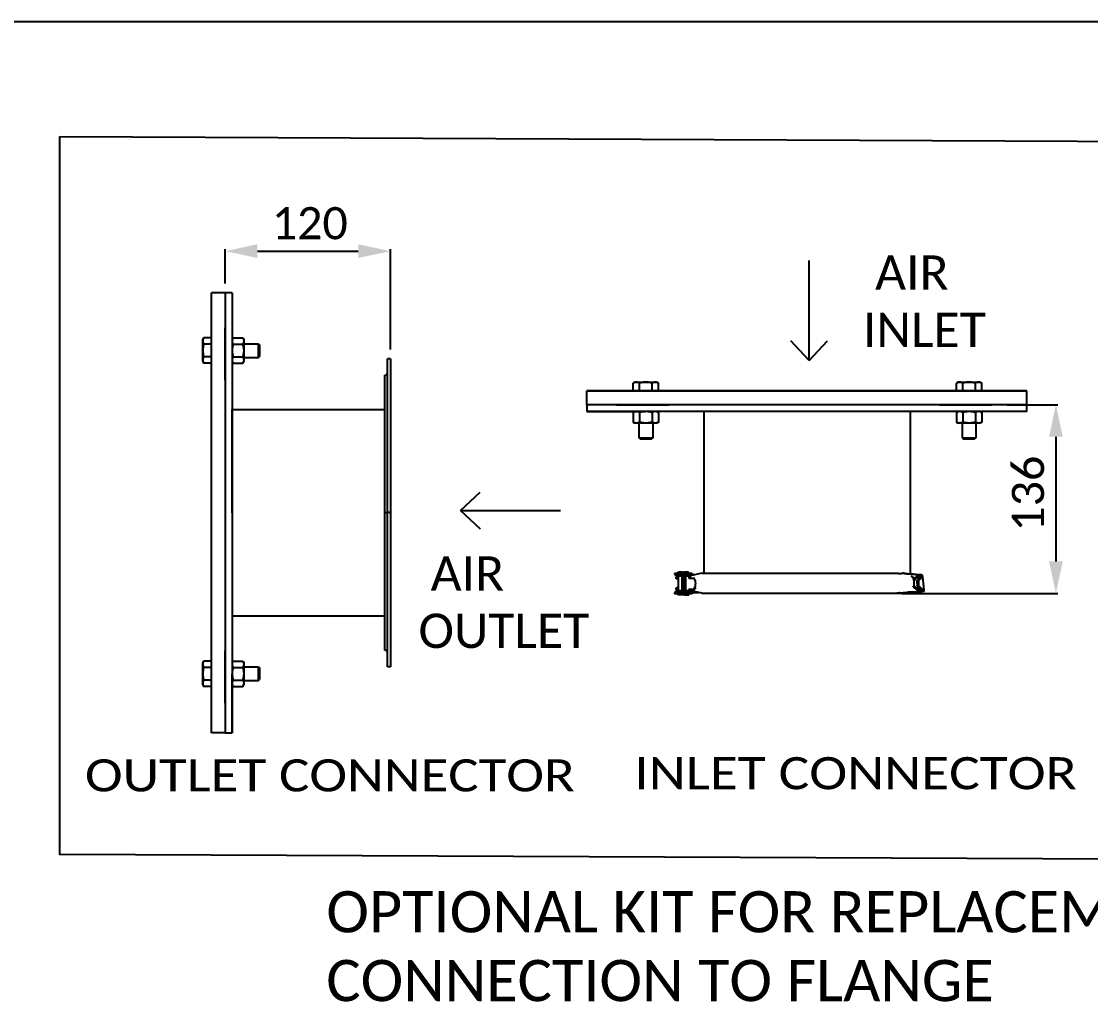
# Model space of a CAD drawing. Header units: millimetres. Extents: x 0 to 2800, y 0 to 1980.
# Drawn here: x 1290 to 2067, y 1267 to 1980 of the extents above; entities that cross this region are included whole.
import ezdxf
from ezdxf.enums import TextEntityAlignment as Align

# ---------------------------------------------------------------- set-up
doc = ezdxf.new("R2010")
doc.units = ezdxf.units.MM
doc.header["$LTSCALE"] = 154
doc.header["$PDMODE"] = 3
doc.header["$PDSIZE"] = 8
doc.layers.get('0').update_dxf_attribs({"linetype": 'CONTINUOUS'})
doc.layers.get('Defpoints').update_dxf_attribs({"linetype": 'CONTINUOUS'})
doc.layers.add('00_BUW_DATUM', color=7, linetype='CONTINUOUS')
doc.layers.add('02___PRT_ALL_AXES', color=7, linetype='CONTINUOUS')
doc.styles.get("Standard").update_dxf_attribs({"font": 'calibri.ttf'})
doc.dimstyles.new('DIMSTYLE_1', dxfattribs={"dimtxt": 23.333333, "dimasz": 23.333333, "dimexe": 1.5, "dimexo": 1, "dimgap": 0.875, "dimtad": 1, "dimdec": 0, "dimdsep": 46, "dimtxsty": 'Standard', "dimblk": '_FILLED', "dimblk1": '_FILLED', "dimblk2": '_FILLED', "dimcen": 0.09, "dimazin": 2, "dimtp": 0.01, "dimtm": 0.01, "dimtfac": 1, "dimtdec": 0, "dimtofl": 0, "dimtmove": 0, "dimatfit": 3, "dimldrblk": '_FILLED', "dimfxl": 0, "dimtolj": 1, "dimarcsym": 0})
doc.dimstyles.new('DIMSTYLE_2', dxfattribs={"dimtxt": 23.333333, "dimasz": 23.333333, "dimexe": 1.5, "dimexo": 1, "dimgap": 0.875, "dimtad": 1, "dimdsep": 46, "dimtxsty": 'Standard', "dimblk": '_FILLED', "dimblk1": '_FILLED', "dimblk2": '_FILLED', "dimcen": 0.09, "dimazin": 2, "dimtp": 0.01, "dimtm": 0.01, "dimtfac": 1, "dimtofl": 0, "dimtmove": 0, "dimatfit": 3, "dimldrblk": '_FILLED', "dimfxl": 0, "dimtolj": 1, "dimarcsym": 0})

# ---------------------------------------------------------------- blocks, each defined once
blk = doc.blocks.new('_FILLED')
at = {"color": 0, "linetype": 'ByBlock'}
blk.add_solid([(0, 0), (-1, 0.214), (-1, -0.214)], dxfattribs=at)
blk = doc.blocks.new('*D49')
at = {"color": 0, "linetype": 'Continuous', "lineweight": -2}
for p, q in [((1438.18, 1789.36), (1438.18, 1814.43)), ((1461.51, 1812.93), (1534.84, 1812.93)), ((1558.18, 1741.36), (1558.18, 1814.43))]:
    blk.add_line(p, q, dxfattribs=at)
at = {"layer": 'Defpoints', "color": 0}
for p in [(1558.18, 1812.93), (1438.18, 1788.36), (1558.18, 1740.36)]:
    blk.add_point(p, dxfattribs=at)
at = {"color": 0, "linetype": 'ByBlock', "lineweight": -2, "xscale": 23.3333333333, "yscale": 23.3333333333, "zscale": 23.3333333333, "rotation": 180}
blk.add_blockref('_FILLED', (1438.18, 1812.93), dxfattribs=at)
at = {"color": 0, "linetype": 'ByBlock', "lineweight": -2, "xscale": 23.3333333333, "yscale": 23.3333333333, "zscale": 23.3333333333}
blk.add_blockref('_FILLED', (1558.18, 1812.93), dxfattribs=at)
at = {"color": 0, "insert": (1499.61, 1844.92), "char_height": 23.333, "attachment_point": 2, "line_spacing_factor": 0.9}
blk.add_mtext('\\A1;120', dxfattribs=at)
blk = doc.blocks.new('*D63')
at = {"color": 0, "linetype": 'Continuous', "lineweight": -2}
for p, q in [((2006.58, 1701.24), (2043.56, 1701.24)), ((2042.06, 1677.9), (2042.06, 1587.31)), ((1930.13, 1563.98), (2043.56, 1563.98))]:
    blk.add_line(p, q, dxfattribs=at)
at = {"layer": 'Defpoints', "color": 0}
for p in [(2005.58, 1701.24), (1929.13, 1563.98), (2042.06, 1563.98)]:
    blk.add_point(p, dxfattribs=at)
at = {"color": 0, "linetype": 'ByBlock', "lineweight": -2, "xscale": 23.3333333333, "yscale": 23.3333333333, "zscale": 23.3333333333}
for p, rotation in [((2042.06, 1701.24), 90), ((2042.06, 1563.98), 270)]:
    blk.add_blockref('_FILLED', p, dxfattribs=dict(at, rotation=rotation))
at = {"color": 0, "insert": (2010.07, 1636.53), "char_height": 23.333, "attachment_point": 2, "rotation": 90, "line_spacing_factor": 0.9}
blk.add_mtext('\\A1;136', dxfattribs=at)

msp = doc.modelspace()

# ---------------------------------------------------------------- linework, layer by layer
at = {"linetype": 'Continuous'}
for p, q in [((0, 1980), (2800, 1980)), ((1438.175, 1782.69), (1438.175, 1462.69)), ((1443.175, 1782.69), (1438.175, 1782.69)), ((1443.175, 1782.69), (1443.175, 1462.69)), ((1556.175, 1622.885), (1556.175, 1734.69)), ((1558.175, 1734.69), (1556.175, 1734.69)), ((1558.175, 1734.69), (1558.175, 1622.885)), ((1554.175, 1522.69), (1554.175, 1722.69)), ((1701, 1701.235), (1701, 1696.235)), ((2021, 1701.235), (1701, 1701.235)), ((1701, 1701.235), (1701, 1696.235)), ((2021, 1701.235), (1701, 1701.235)), ((2021, 1696.235), (1701, 1696.235)), ((2021, 1696.235), (1701, 1696.235)), ((1786, 1696.235), (1786, 1578.703)), ((1936, 1696.235), (1936, 1577.9)), ((2021, 1696.235), (2021, 1701.235)), ((1554.175, 1622.864), (1554.442, 1622.864)), ((1554.442, 1622.864), (1554.938, 1622.864)), ((1554.938, 1622.864), (1555.393, 1622.865)), ((1558.175, 1622.885), (1556.175, 1622.885)), ((1556.175, 1510.69), (1556.175, 1622.69)), ((1558.175, 1622.868), (1558.175, 1510.69)), ((1764.712, 1578.51), (1764.712, 1577.646)), ((1777.591, 1578.51), (1764.712, 1578.51)), ((1767.052, 1578.798), (1767.052, 1578.69)), ((1771.012, 1578.69), (1767.052, 1578.69)), ((1770.891, 1578.654), (1767.172, 1578.654)), ((1767.772, 1578.51), (1767.772, 1578.618)), ((1767.772, 1578.618), (1770.292, 1578.618)), ((1770.242, 1579.518), (1767.823, 1579.518)), ((1770.292, 1578.51), (1770.292, 1578.618)), ((1771.012, 1578.798), (1771.012, 1578.69)), ((1771.291, 1578.654), (1771.291, 1578.546)), ((1775.251, 1578.546), (1771.302, 1578.546)), ((1774.524, 1579.374), (1772.018, 1579.374)), ((1775.251, 1578.654), (1775.251, 1578.546)), ((1784.539, 1578.703), (1776.155, 1576.858)), ((1777.591, 1578.51), (1777.591, 1577.646)), ((1784.539, 1578.703), (1926.498, 1578.703)), ((1933.466, 1578.098), (1929.887, 1578.457)), ((1930.731, 1578.703), (1930.227, 1578.703)), ((1936.614, 1578.068), (1932.332, 1578.527)), ((1935.753, 1577.914), (1933.273, 1578.34)), ((1768.533, 1577.646), (1764.712, 1577.646)), ((1765.669, 1576.574), (1765.669, 1577.646)), ((1774.636, 1576.574), (1765.672, 1576.574)), ((1766.052, 1574.622), (1766.052, 1575.486)), ((1766.052, 1575.486), (1767.772, 1575.486)), ((1767.772, 1574.622), (1766.052, 1574.622)), ((1766.326, 1575.486), (1766.326, 1575.864)), ((1766.326, 1575.864), (1767.772, 1575.864)), ((1767.772, 1565.774), (1767.772, 1576.574)), ((1768.642, 1577.646), (1768.533, 1577.646)), ((1768.642, 1577.65), (1768.592, 1577.649)), ((1775.46, 1577.654), (1768.642, 1577.654)), ((1770.292, 1565.774), (1770.292, 1576.574)), ((1770.292, 1575.864), (1773.002, 1575.864)), ((1770.545, 1575.486), (1770.292, 1575.486)), ((1773.002, 1574.622), (1770.292, 1574.622)), ((1770.545, 1574.784), (1770.545, 1575.486)), ((1770.545, 1574.784), (1773.002, 1574.784)), ((1771.906, 1575.864), (1771.906, 1576.574)), ((1771.906, 1568.304), (1771.906, 1574.622)), ((1772.011, 1568.304), (1772.011, 1574.622)), ((1773.002, 1566.134), (1773.002, 1576.214)), ((1775.117, 1577.654), (1775.117, 1576.214)), ((1775.469, 1575.134), (1779.458, 1575.134)), ((1775.557, 1577.646), (1779.736, 1577.646)), ((1776.145, 1576.934), (1776.145, 1576.574)), ((1937.315, 1577.964), (1938.002, 1577.763)), ((1942.836, 1577.628), (1938.242, 1577.937)), ((1938.667, 1573.474), (1942.389, 1576.159)), ((1938.667, 1573.624), (1938.667, 1569.292)), ((1939.326, 1575.219), (1942.277, 1577.032)), ((1942.408, 1575.965), (1940.825, 1575.007)), ((1941.454, 1573.474), (1942.378, 1573.474)), ((1945.235, 1575.938), (1941.528, 1573.474)), ((1944.978, 1575.94), (1942.041, 1574.02)), ((1942.378, 1573.474), (1944.008, 1575.123)), ((1942.378, 1569.442), (1942.378, 1573.474)), ((1943.151, 1577.607), (1942.834, 1577.628)), ((1943.473, 1577.586), (1943.151, 1577.607)), ((1944.228, 1576.282), (1943.259, 1576.282)), ((1943.274, 1577.434), (1944.228, 1577.434)), ((1943.882, 1577.559), (1943.473, 1577.586)), ((1943.669, 1577.527), (1943.661, 1577.524)), ((1944.016, 1577.55), (1943.882, 1577.559)), ((1944.131, 1577.543), (1943.882, 1577.559)), ((1944.509, 1577.522), (1944.016, 1577.55)), ((1944.467, 1577.521), (1944.131, 1577.543)), ((1944.493, 1577.455), (1944.753, 1577.457)), ((1944.574, 1577.44), (1944.593, 1577.442)), ((1944.593, 1577.442), (1944.616, 1577.446)), ((1944.616, 1576.294), (1944.593, 1576.29)), ((1944.616, 1577.446), (1944.616, 1576.294)), ((1944.752, 1576.305), (1944.619, 1576.304)), ((1764.712, 1564.686), (1764.712, 1563.822)), ((1764.712, 1564.686), (1782.388, 1564.686)), ((1777.591, 1563.822), (1764.712, 1563.822)), ((1765.669, 1564.694), (1765.669, 1565.774)), ((1774.636, 1565.774), (1765.672, 1565.774)), ((1766.052, 1566.846), (1766.052, 1567.71)), ((1766.052, 1567.71), (1767.772, 1567.71)), ((1767.772, 1566.846), (1766.052, 1566.846)), ((1766.326, 1567.71), (1766.326, 1568.304)), ((1766.326, 1568.304), (1767.772, 1568.304)), ((1767.232, 1562.994), (1767.232, 1563.786)), ((1767.232, 1563.786), (1770.831, 1563.786)), ((1770.832, 1562.994), (1767.232, 1562.994)), ((1770.648, 1562.958), (1767.415, 1562.958)), ((1770.292, 1568.304), (1773.002, 1568.304)), ((1770.545, 1567.71), (1770.292, 1567.71)), ((1773.002, 1566.846), (1770.292, 1566.846)), ((1771.906, 1566.738), (1770.292, 1566.738)), ((1772.108, 1566.702), (1770.292, 1566.702)), ((1770.292, 1566.666), (1772.446, 1566.666)), ((1772.446, 1565.874), (1770.292, 1565.874)), ((1772.315, 1565.838), (1770.292, 1565.838)), ((1770.545, 1567.71), (1770.545, 1567.224)), ((1770.545, 1567.224), (1773.002, 1567.224)), ((1770.832, 1562.994), (1770.832, 1563.786)), ((1771.471, 1562.85), (1771.471, 1563.642)), ((1771.471, 1563.642), (1775.071, 1563.642)), ((1775.071, 1562.85), (1771.472, 1562.85)), ((1774.962, 1562.814), (1771.58, 1562.814)), ((1774.817, 1563.678), (1771.726, 1563.678)), ((1771.906, 1566.738), (1771.906, 1566.846)), ((1772.011, 1563.714), (1772.011, 1563.822)), ((1774.531, 1563.714), (1772.011, 1563.714)), ((1772.446, 1565.874), (1772.446, 1566.666)), ((1774.531, 1563.714), (1774.531, 1563.822)), ((1775.071, 1562.85), (1775.071, 1563.642)), ((1775.117, 1564.694), (1775.117, 1566.134)), ((1775.469, 1567.214), (1779.458, 1567.214)), ((1776.145, 1565.774), (1776.145, 1565.414)), ((1776.145, 1565.55), (1778.46, 1565.55)), ((1784.539, 1564.213), (1776.155, 1566.057)), ((1777.591, 1564.686), (1777.591, 1563.822)), ((1784.539, 1564.213), (1930.734, 1564.213)), ((1936.584, 1564.839), (1933.282, 1564.458)), ((1939.679, 1565.263), (1934.722, 1564.931)), ((1936.988, 1564.893), (1937.009, 1564.897)), ((1938.001, 1565.152), (1937.319, 1564.953)), ((1938.055, 1564.965), (1943.157, 1565.309)), ((1938.667, 1569.442), (1942.389, 1566.463)), ((1942.333, 1565.923), (1939.426, 1568.068)), ((1942.306, 1566.977), (1940.525, 1567.955)), ((1942.378, 1569.442), (1941.428, 1569.442)), ((1944.7, 1566.946), (1941.968, 1568.897)), ((1945.328, 1566.95), (1942.001, 1569.442)), ((1942.378, 1569.442), (1943.94, 1568.018)), ((1943.156, 1565.309), (1943.731, 1565.346)), ((1944.218, 1565.482), (1943.253, 1565.482)), ((1943.299, 1566.634), (1944.218, 1566.634)), ((1943.661, 1565.391), (1943.669, 1565.388)), ((1943.731, 1565.346), (1943.859, 1565.355)), ((1943.859, 1565.355), (1944.173, 1565.375)), ((1944.509, 1565.394), (1944.609, 1565.399)), ((1944.583, 1566.626), (1944.606, 1566.621)), ((1944.606, 1565.469), (1944.583, 1565.474)), ((1944.606, 1566.621), (1944.606, 1565.469)), ((1558.175, 1510.69), (1556.175, 1510.69)), ((1438.175, 1462.69), (1443.175, 1462.69))]:
    msp.add_line(p, q, dxfattribs=at)
for p, q in [((1862.63, 1733.402), (1862.63, 1806.188)), ((1438.175, 1782.69), (1428.175, 1782.69)), ((1428.175, 1462.69), (1428.175, 1782.69)), ((1443.175, 1782.69), (1443.175, 1740.19)), ((1862.63, 1733.402), (1849.348, 1747.615)), ((1862.63, 1733.402), (1875.912, 1747.615)), ((1862.63, 1733.402), (1862.63, 1747.138)), ((1701, 1701.235), (1701, 1711.235)), ((2021, 1711.235), (1701, 1711.235)), ((1701, 1701.235), (1701, 1711.235)), ((1701, 1711.235), (2021, 1711.235)), ((2021, 1701.235), (2021, 1711.235)), ((1443.175, 1622.69), (1443.175, 1697.69)), ((1443.175, 1697.69), (1554.175, 1697.69)), ((1701, 1696.235), (1743.5, 1696.235)), ((2021, 1696.235), (1978.5, 1696.235)), ((1609.183, 1624.335), (1623.396, 1637.617)), ((1443.175, 1622.69), (1443.175, 1547.69)), ((1609.183, 1624.335), (1681.969, 1624.335)), ((1609.183, 1624.335), (1622.92, 1624.335)), ((1609.183, 1624.335), (1623.396, 1611.053)), ((1945.235, 1575.938), (1944.753, 1577.457)), ((1946.266, 1566.615), (1945.235, 1575.938)), ((1946.266, 1565.463), (1946.266, 1566.615)), ((1443.175, 1547.69), (1554.175, 1547.69)), ((1443.175, 1462.69), (1443.175, 1505.19)), ((1438.175, 1462.69), (1428.175, 1462.69))]:
    msp.add_line(p, q)
at = {"color": 7, "linetype": 'Continuous'}
for p, q in [((1463.075, 1744.874), (1463.075, 1736.374)), ((1748.185, 1676.335), (1739.685, 1676.335)), ((1983.185, 1676.335), (1974.685, 1676.335)), ((1463.075, 1509.874), (1463.075, 1501.374))]:
    msp.add_line(p, q, dxfattribs=at)
msp.add_lwpolyline([(1317.92, 1896.287), (2692, 1890.012), (2692, 1367.988), (1317.92, 1374.263)], close=True)
at = {"linetype": 'Continuous'}
for points in [[(1940.029, 1577.629), (1934.994, 1577.967), (1934.498, 1578.006), (1933.988, 1578.05), (1933.466, 1578.098)], [(1938.166, 1577.942), (1937.719, 1577.975), (1937.258, 1578.012), (1936.783, 1578.055), (1936.295, 1578.103)], [(1768.557, 1577.646), (1768.556, 1577.647), (1768.56, 1577.647)], [(1768.577, 1577.646), (1768.562, 1577.646), (1768.557, 1577.646)], [(1768.592, 1577.649), (1768.605, 1577.648), (1768.611, 1577.647), (1768.61, 1577.646), (1768.602, 1577.646)], [(1941.513, 1577.553), (1940.579, 1577.6), (1939.645, 1577.655)], [(1944.316, 1577.459), (1943.382, 1577.483), (1942.447, 1577.514), (1941.513, 1577.553)], [(1928.358, 1564.353), (1933.643, 1564.841), (1934.07, 1564.879), (1934.487, 1564.912), (1934.895, 1564.943)], [(1928.613, 1564.375), (1928.716, 1564.386), (1928.833, 1564.397)], [(1939.645, 1565.26), (1940.579, 1565.315), (1941.513, 1565.362)], [(1941.513, 1565.362), (1942.447, 1565.401), (1943.382, 1565.433), (1944.316, 1565.456)], [(1943.86, 1565.355), (1944.016, 1565.365), (1944.509, 1565.394)]]:
    msp.add_lwpolyline(points, dxfattribs=at)
for centre, radius, start, end in [((1554.175, 1724.69), 2, 270, 352.5), ((1767.772, 1578.798), 0.72, 90, 180), ((1770.292, 1578.798), 0.72, 0, 90), ((1772.011, 1578.654), 0.72, 90, 180), ((1774.531, 1578.654), 0.72, 0, 90), ((1931.912, 1580.095), 1.526, 260.649247, 261.586069), ((1931.974, 1580.757), 2.192, 266.640868, 268.114633), ((1931.79, 1575.699), 2.871, 83.341658, 85.673812), ((1931.728, 1575.14), 3.434, 82.761981, 83.387581), ((1940.323, 1615.27), 37.6, 258.446994, 258.685253), ((1929.899, 1562.167), 15.861, 58.290047, 64.240534), ((1935.396, 1573.62), 3.272, 8.59459, 19.290614), ((1935.422, 1573.621), 3.246, 2.191103, 8.647729), ((1935.738, 1573.636), 2.929, 359.753545, 2.136922), ((1940.628, 1584.012), 8.02, 283.450838, 285.120705), ((1940.64, 1583.951), 7.957, 285.148044, 286.145074), ((1943.263, 1589.426), 13.144, 269.326294, 269.979366), ((1942.028, 1579.582), 3.372, 290.159611, 290.453316), ((1942.106, 1579.373), 3.148, 290.449968, 291.038121), ((1928.272, 1561.457), 2.891, 94.420478, 97.067534), ((1928.312, 1560.931), 3.419, 91.443855, 94.405337), ((1928.187, 1567.562), 3.213, 270.713646, 271.743573), ((1927.979, 1574.258), 9.912, 271.763299, 272.191128), ((1928.096, 1568.726), 4.38, 273.430387, 275.342899), ((1928.006, 1569.704), 5.363, 275.325506, 276.49564), ((1933.155, 1566.596), 5.732, 22.792257, 28.046187), ((1947.287, 1569.341), 8.62, 180.330148, 181.33284), ((1949.072, 1569.388), 10.405, 181.360885, 183.054519), ((1940.757, 1558.939), 7.66, 73.276331, 75.39381), ((1943.307, 1552.806), 13.828, 90.032921, 90.857999), ((1944.219, 1550.774), 14.707, 89.768097, 90.002987), ((1554.175, 1520.69), 2, 7.5, 90)]:
    msp.add_arc(centre, radius, start, end, dxfattribs=at)
for points, knots in [([(1555.393, 1622.865), (1555.499, 1622.865), (1555.76, 1622.868), (1556.02, 1622.859), (1556.174, 1622.867)], [0, 0, 0, 0, 0.4074358, 1, 1, 1, 1]), ([(1926.498, 1578.703), (1926.59, 1578.703), (1927.057, 1578.688), (1927.522, 1578.638), (1927.895, 1578.592)], [0, 0, 0, 0, 0.1960398, 1, 1, 1, 1]), ([(1928.232, 1578.569), (1928.36, 1578.567), (1928.913, 1578.549), (1929.464, 1578.5), (1929.887, 1578.457)], [0, 0, 0, 0, 0.2313056, 1, 1, 1, 1]), ([(1931.664, 1578.589), (1931.558, 1578.606), (1931.249, 1578.653), (1930.938, 1578.703), (1930.731, 1578.703)], [0, 0, 0, 0, 0.3400166, 1, 1, 1, 1]), ([(1936.614, 1578.068), (1936.651, 1578.064), (1936.783, 1578.05), (1936.916, 1578.034), (1937.011, 1578.02)], [0, 0, 0, 0, 0.2789244, 1, 1, 1, 1]), ([(1773.002, 1576.214), (1773.002, 1576.308), (1772.92, 1576.5), (1772.727, 1576.574), (1772.635, 1576.574)], [0, 0, 0, 0, 0.5028957, 1, 1, 1, 1]), ([(1774.636, 1576.574), (1774.736, 1576.574), (1774.953, 1576.534), (1775.117, 1576.329), (1775.117, 1576.214)], [0, 0, 0, 0, 0.4637934, 1, 1, 1, 1]), ([(1775.117, 1576.574), (1775.117, 1576.233), (1775.158, 1575.767), (1775.282, 1575.293), (1775.41, 1575.134), (1775.469, 1575.134)], [0, 0, 0, 0, 0.6687932, 0.8854299, 1, 1, 1, 1]), ([(1776.145, 1576.934), (1776.145, 1577.117), (1776.007, 1577.492), (1775.636, 1577.654), (1775.46, 1577.654)], [0, 0, 0, 0, 0.5094208, 1, 1, 1, 1]), ([(1776.145, 1576.574), (1776.145, 1576.233), (1776.186, 1575.767), (1776.308, 1575.293), (1776.437, 1575.134), (1776.495, 1575.134)], [0, 0, 0, 0, 0.6690351, 0.885645, 1, 1, 1, 1]), ([(1778.318, 1575.134), (1778.387, 1575.134), (1778.72, 1575.069), (1778.963, 1574.791), (1779.111, 1574.572)], [0, 0, 0, 0, 0.2052564, 1, 1, 1, 1]), ([(1779.111, 1574.572), (1779.397, 1574.148), (1779.791, 1573.011), (1779.985, 1571.174), (1779.791, 1569.336), (1779.396, 1568.199), (1779.11, 1567.775)], [0, 0, 0, 0, 0.2176788, 0.5000432, 0.7823871, 1, 1, 1, 1]), ([(1936.792, 1576.453), (1936.972, 1576.366), (1937.686, 1575.963), (1938.278, 1575.288), (1938.484, 1574.701)], [0, 0, 0, 0, 0.2435003, 1, 1, 1, 1]), ([(1937.003, 1578.021), (1937.037, 1578.016), (1937.142, 1578), (1937.247, 1577.984), (1937.315, 1577.964)], [0, 0, 0, 0, 0.3271375, 1, 1, 1, 1]), ([(1937.317, 1577.883), (1937.302, 1577.877), (1937.216, 1577.852), (1937.128, 1577.837), (1937.054, 1577.827)], [0, 0, 0, 0, 0.1764858, 1, 1, 1, 1]), ([(1939.326, 1575.219), (1939.166, 1575.121), (1938.715, 1575.349), (1938.415, 1575.55), (1938.236, 1575.661)], [0, 0, 0, 0, 0.4695292, 1, 1, 1, 1]), ([(1940.438, 1577.614), (1940.523, 1577.648), (1940.825, 1577.626), (1941.11, 1577.641), (1941.309, 1577.637)], [0, 0, 0, 0, 0.3153979, 1, 1, 1, 1]), ([(1941.191, 1571.414), (1941.186, 1571.613), (1941.162, 1572.351), (1941.119, 1573.089), (1941.058, 1573.624)], [0, 0, 0, 0, 0.2707229, 1, 1, 1, 1]), ([(1941.191, 1571.414), (1941.186, 1571.223), (1941.163, 1570.515), (1941.123, 1569.806), (1941.066, 1569.292)], [0, 0, 0, 0, 0.2696163, 1, 1, 1, 1]), ([(1941.309, 1577.637), (1941.576, 1577.632), (1941.979, 1577.619), (1942.506, 1577.596), (1942.877, 1577.581), (1943.184, 1577.559), (1943.445, 1577.56), (1943.56, 1577.522), (1943.669, 1577.545), (1943.669, 1577.527)], [0, 0, 0, 0, 0.3388384, 0.5113508, 0.6709203, 0.8072855, 0.9116888, 0.9773608, 1, 1, 1, 1]), ([(1941.454, 1573.474), (1941.493, 1573.523), (1941.664, 1573.729), (1941.869, 1573.908), (1942.041, 1574.02)], [0, 0, 0, 0, 0.2349691, 1, 1, 1, 1]), ([(1942.432, 1577.133), (1942.495, 1577.178), (1942.715, 1577.317), (1942.969, 1577.436), (1943.154, 1577.434)], [0, 0, 0, 0, 0.2956297, 1, 1, 1, 1]), ([(1943.57, 1577.519), (1943.515, 1577.517), (1943.171, 1577.511), (1942.827, 1577.51), (1942.538, 1577.511)], [0, 0, 0, 0, 0.1605686, 1, 1, 1, 1]), ([(1942.744, 1576.173), (1942.776, 1576.19), (1942.891, 1576.245), (1943.018, 1576.283), (1943.109, 1576.283)], [0, 0, 0, 0, 0.2861816, 1, 1, 1, 1]), ([(1943.661, 1577.524), (1943.65, 1577.523), (1943.62, 1577.521), (1943.589, 1577.52), (1943.57, 1577.519)], [0, 0, 0, 0, 0.3662687, 1, 1, 1, 1]), ([(1944.228, 1577.434), (1944.268, 1577.434), (1944.383, 1577.434), (1944.498, 1577.435), (1944.574, 1577.44)], [0, 0, 0, 0, 0.3419247, 1, 1, 1, 1]), ([(1944.593, 1576.29), (1944.576, 1576.288), (1944.455, 1576.282), (1944.333, 1576.282), (1944.228, 1576.282)], [0, 0, 0, 0, 0.1374218, 1, 1, 1, 1]), ([(1944.616, 1577.446), (1944.615, 1577.462), (1944.514, 1577.437), (1944.473, 1577.456), (1944.426, 1577.457)], [0, 0, 0, 0, 0.2526378, 1, 1, 1, 1]), ([(1772.635, 1565.774), (1772.727, 1565.774), (1772.92, 1565.848), (1773.002, 1566.041), (1773.002, 1566.134)], [0, 0, 0, 0, 0.497119, 1, 1, 1, 1]), ([(1775.117, 1566.134), (1775.117, 1566.019), (1774.953, 1565.815), (1774.736, 1565.774), (1774.636, 1565.774)], [0, 0, 0, 0, 0.5362063, 1, 1, 1, 1]), ([(1775.469, 1567.214), (1775.41, 1567.214), (1775.282, 1567.056), (1775.158, 1566.581), (1775.117, 1566.116), (1775.117, 1565.774)], [0, 0, 0, 0, 0.1145737, 0.331214, 1, 1, 1, 1]), ([(1776.145, 1565.414), (1776.145, 1565.232), (1776.007, 1564.856), (1775.636, 1564.694), (1775.46, 1564.694)], [0, 0, 0, 0, 0.5094217, 1, 1, 1, 1]), ([(1776.495, 1567.214), (1776.437, 1567.214), (1776.308, 1567.056), (1776.186, 1566.581), (1776.145, 1566.116), (1776.145, 1565.774)], [0, 0, 0, 0, 0.114359, 0.3309729, 1, 1, 1, 1]), ([(1779.11, 1567.775), (1779.053, 1567.69), (1778.858, 1567.431), (1778.545, 1567.214), (1778.318, 1567.214)], [0, 0, 0, 0, 0.3123615, 1, 1, 1, 1]), ([(1780.311, 1567.853), (1780.25, 1567.756), (1780.045, 1567.466), (1779.706, 1567.214), (1779.458, 1567.214)], [0, 0, 0, 0, 0.3159176, 1, 1, 1, 1]), ([(1927.917, 1564.327), (1927.774, 1564.309), (1927.301, 1564.255), (1926.825, 1564.213), (1926.493, 1564.213)], [0, 0, 0, 0, 0.3026684, 1, 1, 1, 1]), ([(1930.734, 1564.213), (1930.782, 1564.213), (1931.088, 1564.232), (1931.391, 1564.282), (1931.646, 1564.323)], [0, 0, 0, 0, 0.1589443, 1, 1, 1, 1]), ([(1931.906, 1564.346), (1932.008, 1564.348), (1932.468, 1564.368), (1932.926, 1564.417), (1933.282, 1564.458)], [0, 0, 0, 0, 0.2217586, 1, 1, 1, 1]), ([(1936.584, 1564.839), (1936.621, 1564.844), (1936.756, 1564.86), (1936.891, 1564.877), (1936.988, 1564.893)], [0, 0, 0, 0, 0.2773418, 1, 1, 1, 1]), ([(1937.319, 1564.953), (1937.301, 1564.948), (1937.2, 1564.924), (1937.096, 1564.909), (1937.01, 1564.897)], [0, 0, 0, 0, 0.1703605, 1, 1, 1, 1]), ([(1938.439, 1568.817), (1938.469, 1568.746), (1938.595, 1568.434), (1938.681, 1568.108), (1938.749, 1567.858)], [0, 0, 0, 0, 0.2298482, 1, 1, 1, 1]), ([(1938.749, 1567.858), (1938.829, 1567.917), (1938.983, 1568.027), (1939.22, 1568.153), (1939.379, 1568.103), (1939.426, 1568.068)], [0, 0, 0, 0, 0.3954722, 0.7654818, 1, 1, 1, 1]), ([(1941.307, 1565.278), (1941.109, 1565.275), (1940.825, 1565.29), (1940.523, 1565.267), (1940.438, 1565.301)], [0, 0, 0, 0, 0.6846138, 1, 1, 1, 1]), ([(1943.557, 1565.374), (1943.433, 1565.365), (1942.684, 1565.325), (1941.934, 1565.29), (1941.307, 1565.278)], [0, 0, 0, 0, 0.1648207, 1, 1, 1, 1]), ([(1941.428, 1569.442), (1941.464, 1569.393), (1941.62, 1569.189), (1941.809, 1569.011), (1941.968, 1568.897)], [0, 0, 0, 0, 0.2362773, 1, 1, 1, 1]), ([(1942.437, 1565.843), (1942.503, 1565.789), (1942.725, 1565.628), (1942.99, 1565.48), (1943.184, 1565.481)], [0, 0, 0, 0, 0.3025598, 1, 1, 1, 1]), ([(1942.984, 1566.643), (1942.946, 1566.651), (1942.771, 1566.7), (1942.612, 1566.791), (1942.492, 1566.867)], [0, 0, 0, 0, 0.2168938, 1, 1, 1, 1]), ([(1942.538, 1565.404), (1942.793, 1565.405), (1943.167, 1565.393), (1943.544, 1565.409), (1943.661, 1565.391)], [0, 0, 0, 0, 0.6831116, 1, 1, 1, 1]), ([(1943.184, 1565.481), (1943.196, 1565.481), (1943.219, 1565.482), (1943.241, 1565.482), (1943.252, 1565.482)], [0, 0, 0, 0, 0.5264814, 1, 1, 1, 1]), ([(1944.218, 1566.634), (1944.262, 1566.634), (1944.383, 1566.633), (1944.505, 1566.633), (1944.583, 1566.626)], [0, 0, 0, 0, 0.3610107, 1, 1, 1, 1]), ([(1944.583, 1565.474), (1944.568, 1565.475), (1944.467, 1565.481), (1944.365, 1565.481), (1944.278, 1565.482)], [0, 0, 0, 0, 0.1423648, 1, 1, 1, 1]), ([(1944.413, 1565.458), (1944.461, 1565.459), (1944.503, 1565.479), (1944.605, 1565.453), (1944.605, 1565.469)], [0, 0, 0, 0, 0.7472082, 1, 1, 1, 1]), ([(1946.266, 1565.463), (1946.171, 1565.461), (1945.617, 1565.452), (1945.064, 1565.456), (1944.606, 1565.46)], [0, 0, 0, 0, 0.1726083, 1, 1, 1, 1]), ([(1944.616, 1566.612), (1944.793, 1566.61), (1945.343, 1566.607), (1945.893, 1566.606), (1946.266, 1566.615)], [0, 0, 0, 0, 0.3210904, 1, 1, 1, 1]), ([(1944.774, 1566.831), (1944.769, 1566.808), (1944.75, 1566.732), (1944.726, 1566.656), (1944.696, 1566.611)], [0, 0, 0, 0, 0.3063266, 1, 1, 1, 1]), ([(1944.7, 1566.946), (1944.709, 1566.939), (1944.728, 1566.927), (1944.746, 1566.915), (1944.754, 1566.907)], [0, 0, 0, 0, 0.5021824, 1, 1, 1, 1]), ([(1944.754, 1566.907), (1944.762, 1566.9), (1944.781, 1566.875), (1944.759, 1566.851), (1944.747, 1566.842)], [0, 0, 0, 0, 0.4407217, 1, 1, 1, 1])]:
    msp.add_open_spline(points, degree=3, knots=knots, dxfattribs=at)
for points in [[(1927.895, 1578.592), (1928.007, 1578.578), (1928.12, 1578.571), (1928.232, 1578.569)], [(1931.846, 1578.569), (1931.793, 1578.572), (1931.741, 1578.577), (1931.688, 1578.585)], [(1932.007, 1578.562), (1931.972, 1578.564), (1931.938, 1578.565), (1931.903, 1578.566)], [(1932.506, 1578.489), (1932.392, 1578.511), (1932.276, 1578.532), (1932.16, 1578.546)], [(1932.792, 1578.432), (1932.697, 1578.452), (1932.602, 1578.471), (1932.506, 1578.489)], [(1933.273, 1578.34), (1933.164, 1578.359), (1933.054, 1578.379), (1932.946, 1578.401)], [(1941.308, 1571.39), (1941.27, 1571.4), (1941.231, 1571.409), (1941.192, 1571.411)], [(1941.308, 1571.39), (1941.408, 1572.079), (1941.509, 1572.78), (1941.454, 1573.474)], [(1941.428, 1569.442), (1941.48, 1570.09), (1941.396, 1570.745), (1941.308, 1571.39)], [(1942.277, 1577.032), (1942.329, 1577.064), (1942.382, 1577.096), (1942.429, 1577.135)], [(1942.493, 1576.213), (1942.455, 1576.204), (1942.417, 1576.183), (1942.392, 1576.153)], [(1942.408, 1575.965), (1942.452, 1575.992), (1942.497, 1576.019), (1942.537, 1576.05)], [(1942.54, 1576.049), (1942.605, 1576.094), (1942.673, 1576.136), (1942.744, 1576.173)], [(1942.853, 1576.308), (1942.966, 1576.341), (1943.079, 1576.376), (1943.19, 1576.417)], [(1943.154, 1577.434), (1943.192, 1577.434), (1943.23, 1577.433), (1943.269, 1577.434)], [(1931.646, 1564.323), (1931.732, 1564.338), (1931.819, 1564.344), (1931.906, 1564.346)], [(1938.681, 1568.834), (1938.699, 1568.508), (1938.726, 1568.183), (1938.749, 1567.858)], [(1942.306, 1566.977), (1942.368, 1566.943), (1942.432, 1566.908), (1942.488, 1566.865)], [(1942.437, 1565.843), (1942.403, 1565.87), (1942.369, 1565.898), (1942.332, 1565.922)], [(1942.389, 1566.463), (1942.421, 1566.438), (1942.463, 1566.399), (1942.5, 1566.414)], [(1942.505, 1566.397), (1942.565, 1566.383), (1942.625, 1566.369), (1942.685, 1566.351)], [(1942.962, 1566.275), (1943.054, 1566.247), (1943.146, 1566.217), (1943.236, 1566.183)], [(1943.1, 1566.632), (1943.061, 1566.632), (1943.022, 1566.636), (1942.984, 1566.643)]]:
    msp.add_open_spline(points, degree=3, dxfattribs=at)
at = {"layer": '00_BUW_DATUM', "color": 7, "linetype": 'Continuous'}
for p, q in [((1421.775, 1748.624), (1422.49, 1749.862)), ((1428.175, 1749.862), (1422.49, 1749.862)), ((1443.175, 1748.624), (1443.89, 1749.862)), ((1443.89, 1749.862), (1450.861, 1749.862)), ((1450.861, 1749.862), (1451.575, 1748.624)), ((1421.775, 1732.624), (1421.775, 1748.624)), ((1428.175, 1745.243), (1422.49, 1745.243)), ((1443.89, 1745.243), (1450.861, 1745.243)), ((1451.575, 1748.624), (1451.575, 1732.624)), ((1451.575, 1745.624), (1462.325, 1745.624)), ((1462.325, 1735.624), (1462.325, 1745.624)), ((1462.325, 1745.624), (1463.075, 1744.874)), ((1463.075, 1736.374), (1463.075, 1744.874)), ((1428.175, 1736.005), (1422.49, 1736.005)), ((1443.89, 1736.005), (1450.861, 1736.005)), ((1451.575, 1735.624), (1462.325, 1735.624)), ((1462.325, 1735.624), (1463.075, 1736.374)), ((1421.775, 1732.624), (1422.49, 1731.387)), ((1428.175, 1731.387), (1422.49, 1731.387)), ((1443.175, 1732.624), (1443.89, 1731.387)), ((1443.89, 1731.387), (1450.861, 1731.387)), ((1450.861, 1731.387), (1451.575, 1732.624)), ((1735.935, 1717.635), (1734.697, 1716.92)), ((1734.697, 1711.235), (1734.697, 1716.92)), ((1735.935, 1717.635), (1751.935, 1717.635)), ((1739.316, 1711.235), (1739.316, 1716.92)), ((1748.554, 1711.235), (1748.554, 1716.92)), ((1751.935, 1717.635), (1753.172, 1716.92)), ((1753.172, 1711.235), (1753.172, 1716.92)), ((1970.935, 1717.635), (1969.697, 1716.92)), ((1969.697, 1711.235), (1969.697, 1716.92)), ((1970.935, 1717.635), (1986.935, 1717.635)), ((1974.316, 1711.235), (1974.316, 1716.92)), ((1983.554, 1711.235), (1983.554, 1716.92)), ((1986.935, 1717.635), (1988.172, 1716.92)), ((1988.172, 1711.235), (1988.172, 1716.92)), ((1735.935, 1696.235), (1734.697, 1695.52)), ((1734.697, 1695.52), (1734.697, 1688.55)), ((1739.316, 1695.52), (1739.316, 1688.55)), ((1748.554, 1695.52), (1748.554, 1688.55)), ((1751.935, 1696.235), (1753.172, 1695.52)), ((1753.172, 1695.52), (1753.172, 1688.55)), ((1970.935, 1696.235), (1969.697, 1695.52)), ((1969.697, 1695.52), (1969.697, 1688.55)), ((1974.316, 1695.52), (1974.316, 1688.55)), ((1983.554, 1695.52), (1983.554, 1688.55)), ((1986.935, 1696.235), (1988.172, 1695.52)), ((1988.172, 1695.52), (1988.172, 1688.55)), ((1734.697, 1688.55), (1735.935, 1687.835)), ((1751.935, 1687.835), (1735.935, 1687.835)), ((1738.935, 1687.835), (1738.935, 1677.085)), ((1748.935, 1687.835), (1748.935, 1677.085)), ((1753.172, 1688.55), (1751.935, 1687.835)), ((1969.697, 1688.55), (1970.935, 1687.835)), ((1986.935, 1687.835), (1970.935, 1687.835)), ((1973.935, 1687.835), (1973.935, 1677.085)), ((1983.935, 1687.835), (1983.935, 1677.085)), ((1988.172, 1688.55), (1986.935, 1687.835)), ((1738.935, 1677.085), (1739.685, 1676.335)), ((1738.935, 1677.085), (1748.935, 1677.085)), ((1739.685, 1676.335), (1748.185, 1676.335)), ((1748.935, 1677.085), (1748.185, 1676.335)), ((1973.935, 1677.085), (1974.685, 1676.335)), ((1973.935, 1677.085), (1983.935, 1677.085)), ((1974.685, 1676.335), (1983.185, 1676.335)), ((1983.935, 1677.085), (1983.185, 1676.335)), ((1421.775, 1513.624), (1422.49, 1514.862)), ((1421.775, 1497.624), (1421.775, 1513.624)), ((1428.175, 1514.862), (1422.49, 1514.862)), ((1428.175, 1510.243), (1422.49, 1510.243)), ((1443.175, 1513.624), (1443.89, 1514.862)), ((1443.89, 1514.862), (1450.861, 1514.862)), ((1443.89, 1510.243), (1450.861, 1510.243)), ((1450.861, 1514.862), (1451.575, 1513.624)), ((1451.575, 1513.624), (1451.575, 1497.624)), ((1451.575, 1510.624), (1462.325, 1510.624)), ((1462.325, 1500.624), (1462.325, 1510.624)), ((1462.325, 1510.624), (1463.075, 1509.874)), ((1463.075, 1501.374), (1463.075, 1509.874)), ((1428.175, 1501.005), (1422.49, 1501.005)), ((1443.89, 1501.005), (1450.861, 1501.005)), ((1451.575, 1500.624), (1462.325, 1500.624)), ((1462.325, 1500.624), (1463.075, 1501.374)), ((1421.775, 1497.624), (1422.49, 1496.387)), ((1428.175, 1496.387), (1422.49, 1496.387)), ((1443.175, 1497.624), (1443.89, 1496.387)), ((1443.89, 1496.387), (1450.861, 1496.387)), ((1450.861, 1496.387), (1451.575, 1497.624))]:
    msp.add_line(p, q, dxfattribs=at)
for points, knots in [([(1422.49, 1749.862), (1422.383, 1749.677), (1422.188, 1749.306), (1421.957, 1748.73), (1421.809, 1748.145), (1421.775, 1747.748), (1421.775, 1747.553)], [0, 0, 0, 0, 0.2616352, 0.5144888, 0.7595898, 1, 1, 1, 1]), ([(1443.89, 1749.862), (1443.783, 1749.677), (1443.588, 1749.306), (1443.357, 1748.73), (1443.209, 1748.145), (1443.175, 1747.748), (1443.175, 1747.553)], [0, 0, 0, 0, 0.2616427, 0.5144969, 0.7595947, 1, 1, 1, 1]), ([(1450.861, 1749.862), (1450.967, 1749.677), (1451.163, 1749.306), (1451.394, 1748.73), (1451.541, 1748.145), (1451.575, 1747.748), (1451.575, 1747.553)], [0, 0, 0, 0, 0.2616427, 0.5144969, 0.7595947, 1, 1, 1, 1]), ([(1421.775, 1747.553), (1421.775, 1747.357), (1421.809, 1746.96), (1421.957, 1746.375), (1422.188, 1745.799), (1422.383, 1745.428), (1422.49, 1745.243)], [0, 0, 0, 0, 0.2404053, 0.485503, 0.7383572, 1, 1, 1, 1]), ([(1422.49, 1745.243), (1422.273, 1744.493), (1422.002, 1743.349), (1421.809, 1741.797), (1421.775, 1741.015), (1421.775, 1740.624)], [0, 0, 0, 0, 0.4998925, 0.7499465, 1, 1, 1, 1]), ([(1443.175, 1747.553), (1443.175, 1747.357), (1443.209, 1746.96), (1443.357, 1746.375), (1443.588, 1745.799), (1443.783, 1745.428), (1443.89, 1745.243)], [0, 0, 0, 0, 0.2404053, 0.4855031, 0.7383573, 1, 1, 1, 1]), ([(1443.89, 1745.243), (1443.781, 1744.868), (1443.583, 1744.111), (1443.354, 1742.961), (1443.209, 1741.797), (1443.175, 1741.015), (1443.175, 1740.624)], [0, 0, 0, 0, 0.2500116, 0.5000149, 0.7500086, 1, 1, 1, 1]), ([(1451.575, 1747.553), (1451.575, 1747.357), (1451.541, 1746.96), (1451.394, 1746.375), (1451.163, 1745.799), (1450.967, 1745.428), (1450.861, 1745.243)], [0, 0, 0, 0, 0.2404053, 0.4855031, 0.7383573, 1, 1, 1, 1]), ([(1450.861, 1745.243), (1450.969, 1744.868), (1451.168, 1744.111), (1451.397, 1742.961), (1451.542, 1741.797), (1451.575, 1741.015), (1451.575, 1740.624)], [0, 0, 0, 0, 0.2500116, 0.5000149, 0.7500086, 1, 1, 1, 1]), ([(1421.775, 1740.624), (1421.775, 1740.234), (1421.809, 1739.452), (1422.002, 1737.9), (1422.273, 1736.756), (1422.49, 1736.005)], [0, 0, 0, 0, 0.2500483, 0.5000988, 1, 1, 1, 1]), ([(1422.49, 1736.005), (1422.383, 1735.821), (1422.188, 1735.449), (1421.957, 1734.874), (1421.809, 1734.288), (1421.775, 1733.892), (1421.775, 1733.696)], [0, 0, 0, 0, 0.2616352, 0.5144888, 0.7595898, 1, 1, 1, 1]), ([(1421.775, 1733.696), (1421.775, 1733.5), (1421.809, 1733.104), (1421.957, 1732.519), (1422.188, 1731.943), (1422.383, 1731.571), (1422.49, 1731.387)], [0, 0, 0, 0, 0.2404053, 0.485503, 0.7383572, 1, 1, 1, 1]), ([(1443.175, 1740.624), (1443.175, 1740.234), (1443.209, 1739.452), (1443.354, 1738.288), (1443.583, 1737.137), (1443.781, 1736.381), (1443.89, 1736.005)], [0, 0, 0, 0, 0.2499914, 0.4999851, 0.7499884, 1, 1, 1, 1]), ([(1443.89, 1736.005), (1443.783, 1735.821), (1443.588, 1735.449), (1443.357, 1734.874), (1443.209, 1734.288), (1443.175, 1733.892), (1443.175, 1733.696)], [0, 0, 0, 0, 0.2616427, 0.5144969, 0.7595947, 1, 1, 1, 1]), ([(1443.175, 1733.696), (1443.175, 1733.5), (1443.209, 1733.104), (1443.357, 1732.519), (1443.588, 1731.943), (1443.783, 1731.571), (1443.89, 1731.387)], [0, 0, 0, 0, 0.2404053, 0.4855031, 0.7383573, 1, 1, 1, 1]), ([(1451.575, 1740.624), (1451.575, 1740.234), (1451.542, 1739.452), (1451.397, 1738.288), (1451.168, 1737.137), (1450.969, 1736.381), (1450.861, 1736.005)], [0, 0, 0, 0, 0.2499914, 0.4999851, 0.7499884, 1, 1, 1, 1]), ([(1450.861, 1736.005), (1450.967, 1735.821), (1451.163, 1735.449), (1451.394, 1734.874), (1451.541, 1734.288), (1451.575, 1733.892), (1451.575, 1733.696)], [0, 0, 0, 0, 0.2616427, 0.5144969, 0.7595947, 1, 1, 1, 1]), ([(1451.575, 1733.696), (1451.575, 1733.5), (1451.541, 1733.104), (1451.394, 1732.519), (1451.163, 1731.943), (1450.967, 1731.571), (1450.861, 1731.387)], [0, 0, 0, 0, 0.2404053, 0.4855031, 0.7383573, 1, 1, 1, 1]), ([(1737.007, 1717.635), (1736.811, 1717.635), (1736.414, 1717.601), (1735.829, 1717.453), (1735.253, 1717.223), (1734.882, 1717.027), (1734.697, 1716.92)], [0, 0, 0, 0, 0.2404053, 0.485503, 0.7383572, 1, 1, 1, 1]), ([(1739.316, 1716.92), (1739.131, 1717.027), (1738.76, 1717.223), (1738.184, 1717.453), (1737.599, 1717.601), (1737.202, 1717.635), (1737.007, 1717.635)], [0, 0, 0, 0, 0.2616352, 0.5144888, 0.7595898, 1, 1, 1, 1]), ([(1743.935, 1717.635), (1743.544, 1717.635), (1742.762, 1717.602), (1741.21, 1717.408), (1740.066, 1717.137), (1739.316, 1716.92)], [0, 0, 0, 0, 0.2500483, 0.5000988, 1, 1, 1, 1]), ([(1748.554, 1716.92), (1747.803, 1717.137), (1746.659, 1717.408), (1745.107, 1717.602), (1744.325, 1717.635), (1743.935, 1717.635)], [0, 0, 0, 0, 0.4998925, 0.7499465, 1, 1, 1, 1]), ([(1750.863, 1717.635), (1750.667, 1717.635), (1750.271, 1717.601), (1749.685, 1717.453), (1749.11, 1717.223), (1748.738, 1717.027), (1748.554, 1716.92)], [0, 0, 0, 0, 0.2404053, 0.485503, 0.7383572, 1, 1, 1, 1]), ([(1753.172, 1716.92), (1752.988, 1717.027), (1752.616, 1717.223), (1752.04, 1717.453), (1751.455, 1717.601), (1751.059, 1717.635), (1750.863, 1717.635)], [0, 0, 0, 0, 0.2616352, 0.5144888, 0.7595898, 1, 1, 1, 1]), ([(1972.007, 1717.635), (1971.811, 1717.635), (1971.414, 1717.601), (1970.829, 1717.453), (1970.253, 1717.223), (1969.882, 1717.027), (1969.697, 1716.92)], [0, 0, 0, 0, 0.2404053, 0.485503, 0.7383572, 1, 1, 1, 1]), ([(1974.316, 1716.92), (1974.131, 1717.027), (1973.76, 1717.223), (1973.184, 1717.453), (1972.599, 1717.601), (1972.202, 1717.635), (1972.007, 1717.635)], [0, 0, 0, 0, 0.2616352, 0.5144888, 0.7595898, 1, 1, 1, 1]), ([(1978.935, 1717.635), (1978.544, 1717.635), (1977.762, 1717.602), (1976.21, 1717.408), (1975.066, 1717.137), (1974.316, 1716.92)], [0, 0, 0, 0, 0.2500483, 0.5000988, 1, 1, 1, 1]), ([(1983.554, 1716.92), (1982.803, 1717.137), (1981.659, 1717.408), (1980.107, 1717.602), (1979.325, 1717.635), (1978.935, 1717.635)], [0, 0, 0, 0, 0.4998925, 0.7499465, 1, 1, 1, 1]), ([(1985.863, 1717.635), (1985.667, 1717.635), (1985.271, 1717.601), (1984.685, 1717.453), (1984.11, 1717.223), (1983.738, 1717.027), (1983.554, 1716.92)], [0, 0, 0, 0, 0.2404053, 0.485503, 0.7383572, 1, 1, 1, 1]), ([(1988.172, 1716.92), (1987.988, 1717.027), (1987.616, 1717.223), (1987.04, 1717.453), (1986.455, 1717.601), (1986.059, 1717.635), (1985.863, 1717.635)], [0, 0, 0, 0, 0.2616352, 0.5144888, 0.7595898, 1, 1, 1, 1]), ([(1737.007, 1696.235), (1736.811, 1696.235), (1736.414, 1696.201), (1735.829, 1696.053), (1735.253, 1695.823), (1734.882, 1695.627), (1734.697, 1695.52)], [0, 0, 0, 0, 0.2404053, 0.4855031, 0.7383573, 1, 1, 1, 1]), ([(1739.316, 1695.52), (1739.131, 1695.627), (1738.76, 1695.823), (1738.184, 1696.053), (1737.599, 1696.201), (1737.202, 1696.235), (1737.007, 1696.235)], [0, 0, 0, 0, 0.2616427, 0.5144969, 0.7595947, 1, 1, 1, 1]), ([(1743.935, 1696.235), (1743.544, 1696.235), (1742.762, 1696.202), (1741.598, 1696.056), (1740.448, 1695.827), (1739.691, 1695.629), (1739.316, 1695.52)], [0, 0, 0, 0, 0.2499914, 0.4999851, 0.7499884, 1, 1, 1, 1]), ([(1748.554, 1695.52), (1748.178, 1695.629), (1747.422, 1695.827), (1746.271, 1696.056), (1745.107, 1696.202), (1744.325, 1696.235), (1743.935, 1696.235)], [0, 0, 0, 0, 0.2500116, 0.5000149, 0.7500086, 1, 1, 1, 1]), ([(1750.863, 1696.235), (1750.667, 1696.235), (1750.271, 1696.201), (1749.685, 1696.053), (1749.11, 1695.823), (1748.738, 1695.627), (1748.554, 1695.52)], [0, 0, 0, 0, 0.2404053, 0.4855031, 0.7383573, 1, 1, 1, 1]), ([(1753.172, 1695.52), (1752.988, 1695.627), (1752.616, 1695.823), (1752.04, 1696.053), (1751.455, 1696.201), (1751.059, 1696.235), (1750.863, 1696.235)], [0, 0, 0, 0, 0.2616427, 0.5144969, 0.7595947, 1, 1, 1, 1]), ([(1972.007, 1696.235), (1971.811, 1696.235), (1971.414, 1696.201), (1970.829, 1696.053), (1970.253, 1695.823), (1969.882, 1695.627), (1969.697, 1695.52)], [0, 0, 0, 0, 0.2404053, 0.4855031, 0.7383573, 1, 1, 1, 1]), ([(1974.316, 1695.52), (1974.131, 1695.627), (1973.76, 1695.823), (1973.184, 1696.053), (1972.599, 1696.201), (1972.202, 1696.235), (1972.007, 1696.235)], [0, 0, 0, 0, 0.2616427, 0.5144969, 0.7595947, 1, 1, 1, 1]), ([(1978.935, 1696.235), (1978.544, 1696.235), (1977.762, 1696.202), (1976.598, 1696.056), (1975.448, 1695.827), (1974.691, 1695.629), (1974.316, 1695.52)], [0, 0, 0, 0, 0.2499914, 0.4999851, 0.7499884, 1, 1, 1, 1]), ([(1983.554, 1695.52), (1983.178, 1695.629), (1982.422, 1695.827), (1981.271, 1696.056), (1980.107, 1696.202), (1979.325, 1696.235), (1978.935, 1696.235)], [0, 0, 0, 0, 0.2500116, 0.5000149, 0.7500086, 1, 1, 1, 1]), ([(1985.863, 1696.235), (1985.667, 1696.235), (1985.271, 1696.201), (1984.685, 1696.053), (1984.11, 1695.823), (1983.738, 1695.627), (1983.554, 1695.52)], [0, 0, 0, 0, 0.2404053, 0.4855031, 0.7383573, 1, 1, 1, 1]), ([(1988.172, 1695.52), (1987.988, 1695.627), (1987.616, 1695.823), (1987.04, 1696.053), (1986.455, 1696.201), (1986.059, 1696.235), (1985.863, 1696.235)], [0, 0, 0, 0, 0.2616427, 0.5144969, 0.7595947, 1, 1, 1, 1]), ([(1737.007, 1687.835), (1736.811, 1687.835), (1736.414, 1687.869), (1735.829, 1688.017), (1735.253, 1688.247), (1734.882, 1688.443), (1734.697, 1688.55)], [0, 0, 0, 0, 0.2404053, 0.4855031, 0.7383573, 1, 1, 1, 1]), ([(1739.316, 1688.55), (1739.131, 1688.443), (1738.76, 1688.247), (1738.184, 1688.017), (1737.599, 1687.869), (1737.202, 1687.835), (1737.007, 1687.835)], [0, 0, 0, 0, 0.2616427, 0.5144969, 0.7595947, 1, 1, 1, 1]), ([(1743.935, 1687.835), (1743.544, 1687.835), (1742.762, 1687.868), (1741.598, 1688.014), (1740.448, 1688.243), (1739.691, 1688.441), (1739.316, 1688.55)], [0, 0, 0, 0, 0.2499914, 0.4999851, 0.7499884, 1, 1, 1, 1]), ([(1748.554, 1688.55), (1748.178, 1688.441), (1747.422, 1688.243), (1746.271, 1688.014), (1745.107, 1687.868), (1744.325, 1687.835), (1743.935, 1687.835)], [0, 0, 0, 0, 0.2500116, 0.5000149, 0.7500086, 1, 1, 1, 1]), ([(1750.863, 1687.835), (1750.667, 1687.835), (1750.271, 1687.869), (1749.685, 1688.017), (1749.11, 1688.247), (1748.738, 1688.443), (1748.554, 1688.55)], [0, 0, 0, 0, 0.2404053, 0.4855031, 0.7383573, 1, 1, 1, 1]), ([(1753.172, 1688.55), (1752.988, 1688.443), (1752.616, 1688.247), (1752.04, 1688.017), (1751.455, 1687.869), (1751.059, 1687.835), (1750.863, 1687.835)], [0, 0, 0, 0, 0.2616427, 0.5144969, 0.7595947, 1, 1, 1, 1]), ([(1972.007, 1687.835), (1971.811, 1687.835), (1971.414, 1687.869), (1970.829, 1688.017), (1970.253, 1688.247), (1969.882, 1688.443), (1969.697, 1688.55)], [0, 0, 0, 0, 0.2404053, 0.4855031, 0.7383573, 1, 1, 1, 1]), ([(1974.316, 1688.55), (1974.131, 1688.443), (1973.76, 1688.247), (1973.184, 1688.017), (1972.599, 1687.869), (1972.202, 1687.835), (1972.007, 1687.835)], [0, 0, 0, 0, 0.2616427, 0.5144969, 0.7595947, 1, 1, 1, 1]), ([(1978.935, 1687.835), (1978.544, 1687.835), (1977.762, 1687.868), (1976.598, 1688.014), (1975.448, 1688.243), (1974.691, 1688.441), (1974.316, 1688.55)], [0, 0, 0, 0, 0.2499914, 0.4999851, 0.7499884, 1, 1, 1, 1]), ([(1983.554, 1688.55), (1983.178, 1688.441), (1982.422, 1688.243), (1981.271, 1688.014), (1980.107, 1687.868), (1979.325, 1687.835), (1978.935, 1687.835)], [0, 0, 0, 0, 0.2500116, 0.5000149, 0.7500086, 1, 1, 1, 1]), ([(1985.863, 1687.835), (1985.667, 1687.835), (1985.271, 1687.869), (1984.685, 1688.017), (1984.11, 1688.247), (1983.738, 1688.443), (1983.554, 1688.55)], [0, 0, 0, 0, 0.2404053, 0.4855031, 0.7383573, 1, 1, 1, 1]), ([(1988.172, 1688.55), (1987.988, 1688.443), (1987.616, 1688.247), (1987.04, 1688.017), (1986.455, 1687.869), (1986.059, 1687.835), (1985.863, 1687.835)], [0, 0, 0, 0, 0.2616427, 0.5144969, 0.7595947, 1, 1, 1, 1]), ([(1422.49, 1514.862), (1422.383, 1514.677), (1422.188, 1514.306), (1421.957, 1513.73), (1421.809, 1513.145), (1421.775, 1512.748), (1421.775, 1512.553)], [0, 0, 0, 0, 0.2616352, 0.5144888, 0.7595898, 1, 1, 1, 1]), ([(1421.775, 1512.553), (1421.775, 1512.357), (1421.809, 1511.96), (1421.957, 1511.375), (1422.188, 1510.799), (1422.383, 1510.428), (1422.49, 1510.243)], [0, 0, 0, 0, 0.2404053, 0.485503, 0.7383572, 1, 1, 1, 1]), ([(1422.49, 1510.243), (1422.273, 1509.493), (1422.002, 1508.349), (1421.809, 1506.797), (1421.775, 1506.015), (1421.775, 1505.624)], [0, 0, 0, 0, 0.4998925, 0.7499465, 1, 1, 1, 1]), ([(1443.89, 1514.862), (1443.783, 1514.677), (1443.588, 1514.306), (1443.357, 1513.73), (1443.209, 1513.145), (1443.175, 1512.748), (1443.175, 1512.553)], [0, 0, 0, 0, 0.2616427, 0.5144969, 0.7595947, 1, 1, 1, 1]), ([(1443.175, 1512.553), (1443.175, 1512.357), (1443.209, 1511.96), (1443.357, 1511.375), (1443.588, 1510.799), (1443.783, 1510.428), (1443.89, 1510.243)], [0, 0, 0, 0, 0.2404053, 0.4855031, 0.7383573, 1, 1, 1, 1]), ([(1443.89, 1510.243), (1443.781, 1509.868), (1443.583, 1509.111), (1443.354, 1507.961), (1443.209, 1506.797), (1443.175, 1506.015), (1443.175, 1505.624)], [0, 0, 0, 0, 0.2500116, 0.5000149, 0.7500086, 1, 1, 1, 1]), ([(1450.861, 1514.862), (1450.967, 1514.677), (1451.163, 1514.306), (1451.394, 1513.73), (1451.541, 1513.145), (1451.575, 1512.748), (1451.575, 1512.553)], [0, 0, 0, 0, 0.2616427, 0.5144969, 0.7595947, 1, 1, 1, 1]), ([(1451.575, 1512.553), (1451.575, 1512.357), (1451.541, 1511.96), (1451.394, 1511.375), (1451.163, 1510.799), (1450.967, 1510.428), (1450.861, 1510.243)], [0, 0, 0, 0, 0.2404053, 0.4855031, 0.7383573, 1, 1, 1, 1]), ([(1450.861, 1510.243), (1450.969, 1509.868), (1451.168, 1509.111), (1451.397, 1507.961), (1451.542, 1506.797), (1451.575, 1506.015), (1451.575, 1505.624)], [0, 0, 0, 0, 0.2500116, 0.5000149, 0.7500086, 1, 1, 1, 1]), ([(1421.775, 1505.624), (1421.775, 1505.234), (1421.809, 1504.452), (1422.002, 1502.9), (1422.273, 1501.756), (1422.49, 1501.005)], [0, 0, 0, 0, 0.2500483, 0.5000988, 1, 1, 1, 1]), ([(1422.49, 1501.005), (1422.383, 1500.821), (1422.188, 1500.449), (1421.957, 1499.874), (1421.809, 1499.288), (1421.775, 1498.892), (1421.775, 1498.696)], [0, 0, 0, 0, 0.2616352, 0.5144888, 0.7595898, 1, 1, 1, 1]), ([(1443.175, 1505.624), (1443.175, 1505.234), (1443.209, 1504.452), (1443.354, 1503.288), (1443.583, 1502.137), (1443.781, 1501.381), (1443.89, 1501.005)], [0, 0, 0, 0, 0.2499914, 0.4999851, 0.7499884, 1, 1, 1, 1]), ([(1443.89, 1501.005), (1443.783, 1500.821), (1443.588, 1500.449), (1443.357, 1499.874), (1443.209, 1499.288), (1443.175, 1498.892), (1443.175, 1498.696)], [0, 0, 0, 0, 0.2616427, 0.5144969, 0.7595947, 1, 1, 1, 1]), ([(1451.575, 1505.624), (1451.575, 1505.234), (1451.542, 1504.452), (1451.397, 1503.288), (1451.168, 1502.137), (1450.969, 1501.381), (1450.861, 1501.005)], [0, 0, 0, 0, 0.2499914, 0.4999851, 0.7499884, 1, 1, 1, 1]), ([(1450.861, 1501.005), (1450.967, 1500.821), (1451.163, 1500.449), (1451.394, 1499.874), (1451.541, 1499.288), (1451.575, 1498.892), (1451.575, 1498.696)], [0, 0, 0, 0, 0.2616427, 0.5144969, 0.7595947, 1, 1, 1, 1]), ([(1421.775, 1498.696), (1421.775, 1498.5), (1421.809, 1498.104), (1421.957, 1497.519), (1422.188, 1496.943), (1422.383, 1496.571), (1422.49, 1496.387)], [0, 0, 0, 0, 0.2404053, 0.485503, 0.7383572, 1, 1, 1, 1]), ([(1443.175, 1498.696), (1443.175, 1498.5), (1443.209, 1498.104), (1443.357, 1497.519), (1443.588, 1496.943), (1443.783, 1496.571), (1443.89, 1496.387)], [0, 0, 0, 0, 0.2404053, 0.4855031, 0.7383573, 1, 1, 1, 1]), ([(1451.575, 1498.696), (1451.575, 1498.5), (1451.541, 1498.104), (1451.394, 1497.519), (1451.163, 1496.943), (1450.967, 1496.571), (1450.861, 1496.387)], [0, 0, 0, 0, 0.2404053, 0.4855031, 0.7383573, 1, 1, 1, 1])]:
    msp.add_open_spline(points, degree=3, knots=knots, dxfattribs=at)
at = {"layer": '02___PRT_ALL_AXES', "color": 7, "linetype": 'Continuous'}
for p, q in [((1428.175, 1719.19), (1428.175, 1757.222)), ((1438.175, 1719.19), (1438.175, 1757.222)), ((1722.5, 1711.235), (1760.533, 1711.235)), ((1957.5, 1711.235), (1995.533, 1711.235)), ((1722.5, 1701.235), (1760.533, 1701.235)), ((1957.5, 1701.235), (1995.533, 1701.235)), ((1428.175, 1484.19), (1428.175, 1522.222)), ((1438.175, 1484.19), (1438.175, 1522.222))]:
    msp.add_line(p, q, dxfattribs=at)

# ---------------------------------------------------------------- texts
at = {"linetype": 'Continuous'}
for s, width, p, p2 in [('OUTLET CONNECTOR', 1.124942, (1336.129, 1420.02), (1692.303, 1420.02)), ('INLET CONNECTOR', 1.133573, (1735.522, 1421.605), (2057.195, 1421.605))]:
    msp.add_text(s, height=23.33333, dxfattribs=dict(at, width=width)).set_placement(p, p2, align=Align.FIT)
at = {"attachment_point": 1}
for s, insert, char_height, width in [(' AIR\\PINLET', (1901.755, 1809.814), 25, 259.88298), (' AIR\\POUTLET', (1578.615, 1590.982), 25, 259.88298), ('OPTIONAL KIT FOR REPLACEMENT OF QUICK\\PCONNECTION TO FLANGE', (1511.637, 1347.49), 30, 1478.20149)]:
    msp.add_mtext(s, dxfattribs=dict(at, insert=insert, char_height=char_height, width=width))

# ---------------------------------------------------------------- dimensions: what is measured, and where the dimension line sits
at = {"linetype": 'Continuous'}
dim = msp.add_linear_dim(base=(1558.175, 1812.934), p1=(1438.175, 1788.356), p2=(1558.175, 1740.356), text='120', dimstyle='DIMSTYLE_2', dxfattribs=at)
dim.commit()
dim.dimension.update_dxf_attribs({"geometry": '*D49', "text_midpoint": (1499.607, 1812.934), "dimtype": 160})
dim = msp.add_linear_dim(base=(2042.058, 1563.979), p1=(2005.578, 1701.235), p2=(1929.131, 1563.979), angle=270, text='136', dimstyle='DIMSTYLE_1', dxfattribs=at)
dim.commit()
dim.dimension.update_dxf_attribs({"geometry": '*D63', "text_midpoint": (2042.058, 1636.531), "dimtype": 160})

doc.saveas('drawing.dxf')
